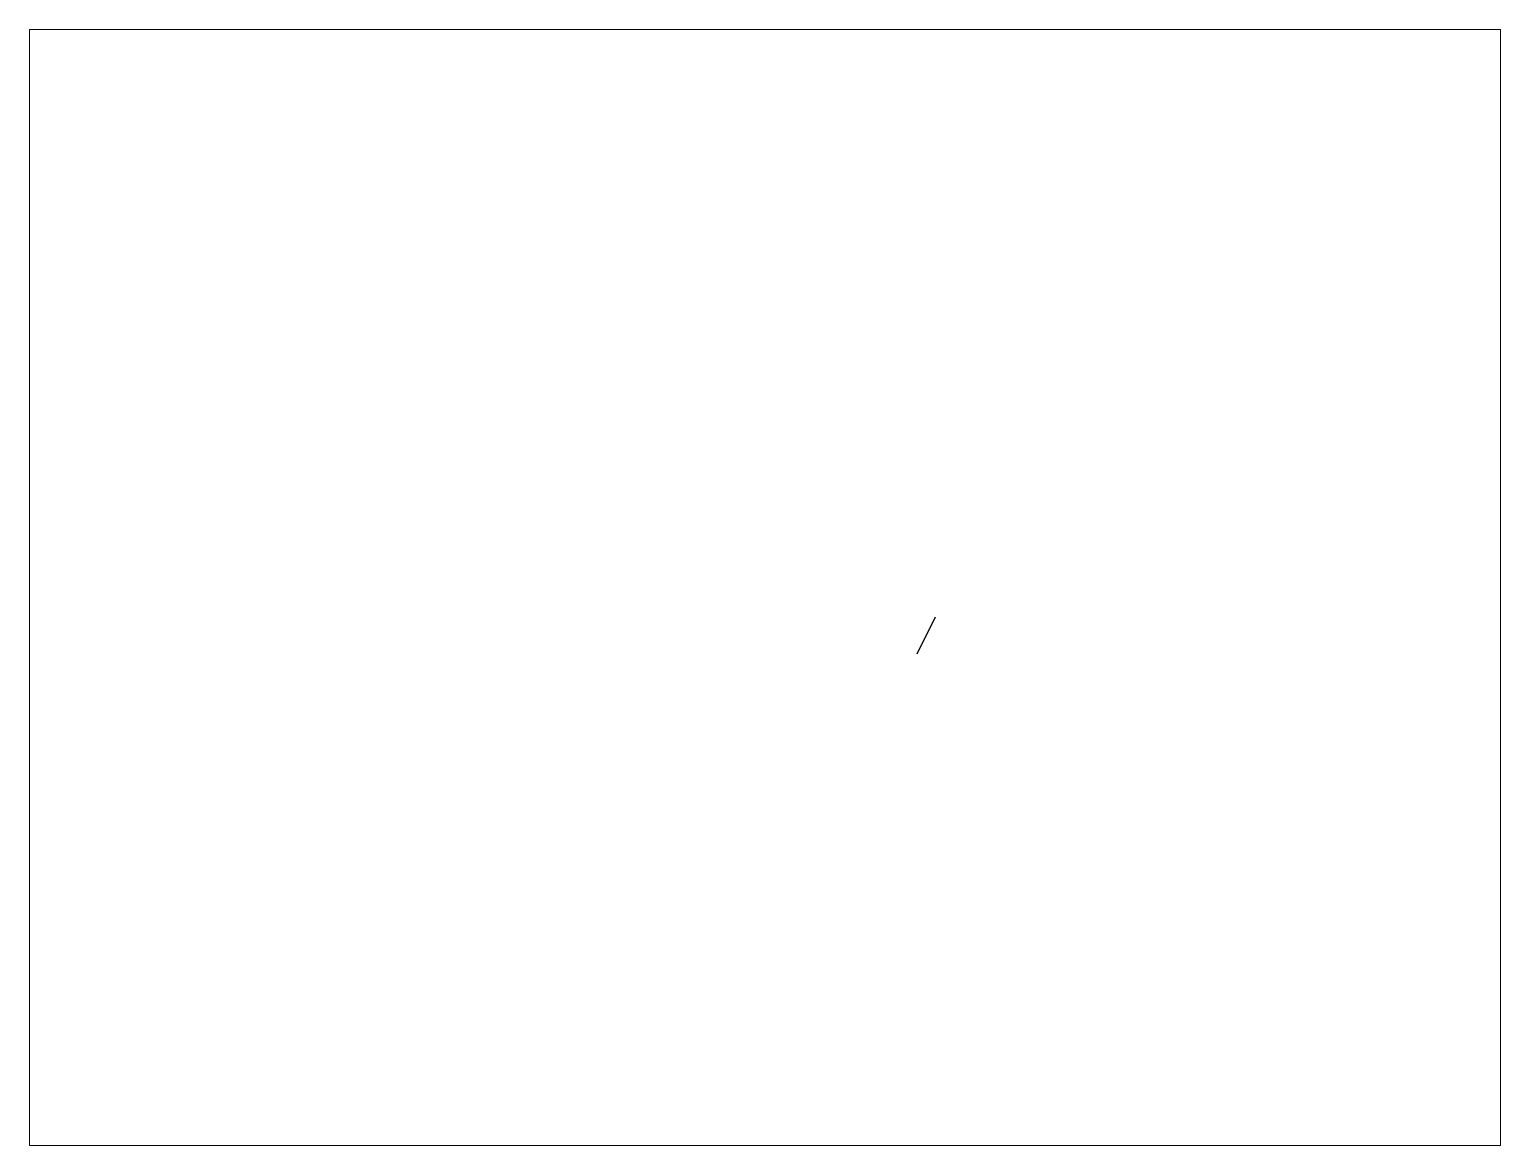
# Paper-space layout 'Layout1' of a CAD drawing. Header units: metres. Extents: x 26 to 231, y 20 to 176.
# The model-space entities are those that its viewports show. They can reach past a viewport. Long polylines and large blocks are cut down to what shows.
import ezdxf

# ---------------------------------------------------------------- set-up
doc = ezdxf.new("R2010")
doc.units = ezdxf.units.M
for name, color, linetype in [('Normschacht--T-_125_5_1', 7, 'Continuous'), ('war_bauwerk', 7, 'Continuous'), ('war_leitung', 7, 'Continuous')]:
    doc.layers.add(name, color=color, linetype=linetype)

# ---------------------------------------------------------------- blocks, each defined once
blk = doc.blocks.new('Normschacht--T-_125_5_1')
at = {"layer": 'Normschacht--T-_125_5_1', "color": 5, "linetype": 'Continuous', "true_color": 0x0000ff, "const_width": 0.001}
for points in [[(0.512, 0.002), (0.507, -0.068), (0.494, -0.135), (0.472, -0.198), (0.441, -0.257), (0.404, -0.312), (0.361, -0.361), (0.312, -0.404), (0.258, -0.441), (0.199, -0.471), (0.136, -0.493), (0.069, -0.507), (0.001, -0.511), (-0.069, -0.507), (-0.136, -0.494), (-0.199, -0.471), (-0.258, -0.441), (-0.312, -0.404), (-0.362, -0.361), (-0.405, -0.312), (-0.442, -0.257), (-0.472, -0.198), (-0.494, -0.135), (-0.508, -0.068), (-0.512, 0.002), (-0.508, 0.07), (-0.494, 0.136), (-0.472, 0.2), (-0.442, 0.259), (-0.405, 0.313), (-0.362, 0.362), (-0.312, 0.405), (-0.258, 0.442), (-0.199, 0.473), (-0.136, 0.494), (-0.069, 0.508), (0.001, 0.513), (0.069, 0.508), (0.136, 0.494), (0.199, 0.473), (0.258, 0.442), (0.312, 0.405), (0.361, 0.362), (0.404, 0.313), (0.441, 0.259), (0.472, 0.2), (0.493, 0.136), (0.508, 0.07), (0.512, 0.002)], [(0.459, 0.002), (0.455, 0.063), (0.444, 0.123), (0.423, 0.179), (0.396, 0.232), (0.363, 0.281), (0.324, 0.325), (0.28, 0.364), (0.231, 0.396), (0.178, 0.424), (0.122, 0.445), (0.062, 0.456), (0.001, 0.46), (-0.061, 0.456), (-0.122, 0.444), (-0.179, 0.424), (-0.232, 0.396), (-0.281, 0.364), (-0.325, 0.325), (-0.363, 0.281), (-0.396, 0.232), (-0.424, 0.179), (-0.444, 0.122), (-0.456, 0.063), (-0.46, 0.002), (-0.456, -0.06), (-0.444, -0.121), (-0.424, -0.178), (-0.396, -0.231), (-0.364, -0.28), (-0.325, -0.324), (-0.281, -0.363), (-0.232, -0.396), (-0.178, -0.423), (-0.122, -0.443), (-0.061, -0.455), (0.001, -0.459), (0.062, -0.455), (0.122, -0.443), (0.178, -0.423), (0.231, -0.395), (0.28, -0.362), (0.324, -0.324), (0.363, -0.28), (0.396, -0.231), (0.423, -0.178), (0.443, -0.121), (0.455, -0.06), (0.459, 0.002)]]:
    blk.add_lwpolyline(points, dxfattribs=at)

msp = doc.modelspace()

# ---------------------------------------------------------------- linework, layer by layer
at = {"layer": 'war_leitung', "color": 160, "true_color": 0x0048ff}
msp.add_lwpolyline([(2810988.29, 1183961.92), (2810977.34, 1183939.76)], dxfattribs=at)

# ---------------------------------------------------------------- block references
at = {"layer": 'war_bauwerk', "color": 5, "lineweight": 0, "rotation": 270}
msp.add_blockref('Normschacht--T-_125_5_1', (2810983.82, 1183952.87), dxfattribs=at)

psp = doc.layouts.get("Layout1")

# ---------------------------------------------------------------- viewports
at = {"layer": '0', "view_target_point": (370776.43, 310629.57)}
psp.add_viewport(center=(128.5, 97.5), size=(205.6, 156), view_center_point=(2440110.08, 873350.15), view_height=668.0063, dxfattribs=at)

doc.saveas('drawing.dxf')
